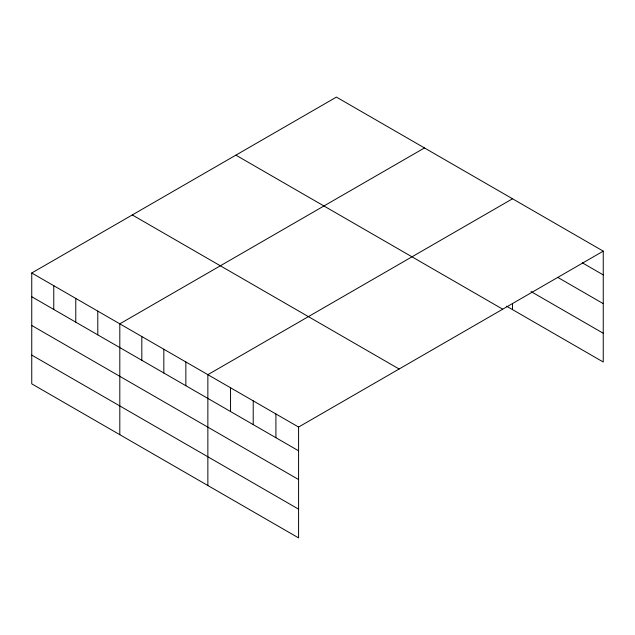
<?xml version="1.0" encoding="UTF-8"?>
<svg xmlns="http://www.w3.org/2000/svg" width="635" height="635" viewBox="0 0 635 635"><rect width="100%" height="100%" fill="white"/><g stroke="black" fill="none" stroke-linecap="round" stroke-linejoin="round"><path stroke-width="0.95" d="M603.25 251.15L336.415 97.099L31.75 272.994L31.75 383.85L298.585 537.901L298.585 427.053L603.25 251.15L603.25 362.006L506.603 306.205M424.474 147.939L119.809 323.834L119.809 434.681M512.524 198.779L207.859 374.674L207.859 485.521M582.247 262.779L603.25 274.907M557.887 277.455L603.25 303.649M531.011 291.552L603.25 333.264M235.879 155.146L502.714 309.197M132.286 214.947L399.121 369.006M31.75 272.994L298.585 427.053M31.75 296.743L298.585 450.802M31.75 325.485L298.585 479.544M31.75 355.1L298.585 509.159M512.524 303.681L512.524 309.626M275.908 413.956L275.908 437.706M253.222 400.86L253.222 424.609M230.545 387.763L230.545 411.52M185.849 361.966L185.849 385.715M163.83 349.25L163.83 373.007M141.819 336.542L141.819 360.291M97.79 311.126L97.79 334.875M75.779 298.418L75.779 322.167M53.761 285.702L53.761 309.459"/></g></svg>
